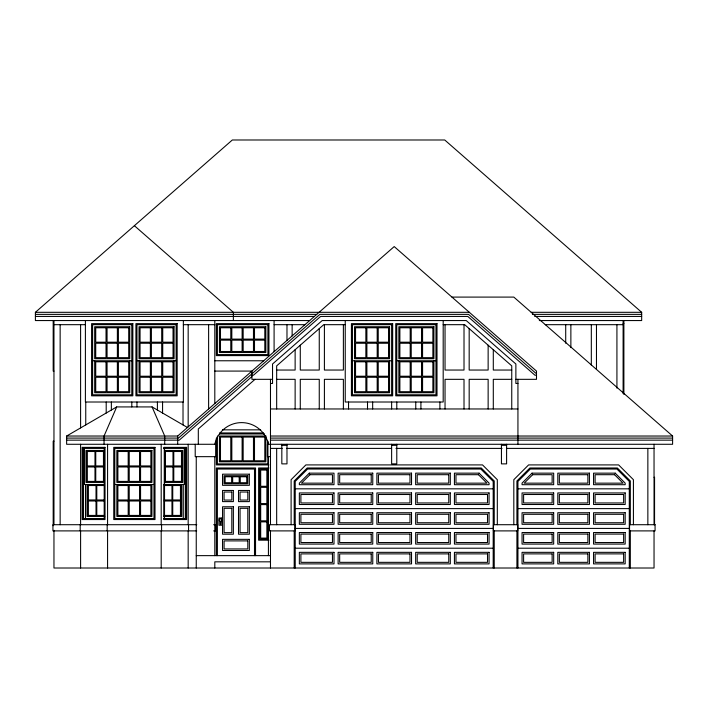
<?xml version="1.0" encoding="UTF-8"?>
<svg xmlns="http://www.w3.org/2000/svg" width="708" height="708" viewBox="0 0 708 708"><rect width="100%" height="100%" fill="white"/><g stroke="black" fill="none" stroke-linecap="round" stroke-linejoin="round"><path stroke-width="1.06" d="M187.443 427.49L152.07 406.923L116.696 406.923L104.049 436.031L104.049 444.279M309.661 320.556L35.4 320.556L35.4 312.308L232.33 139.989L444.73 139.989L641.669 312.308L641.669 320.556L539.301 320.556M195.213 444.279L195.213 456.66L215.834 456.66L215.834 444.279L66.632 444.279L66.632 436.031L177.69 436.031L394.214 246.579L536.496 371.081L536.496 379.329L515.875 379.329M251.924 373.815L178.46 438.093L66.632 438.093M251.924 376.559L179.239 440.155L66.632 440.155M255.022 379.329L198.311 428.951L198.311 444.279M66.632 436.031L116.696 406.923M451.952 297.094L513.813 297.094L672.6 436.031L672.6 444.279L267.394 444.279L267.394 456.66L270.483 456.66M35.4 312.308L469.333 312.308M531.195 312.308L641.669 312.308M35.4 314.37L316.733 314.37M532.398 314.37L641.669 314.37M35.4 316.432L314.379 316.432M534.699 316.432L641.669 316.432M623.111 323.644L623.881 323.644M53.958 324.68L85.403 324.68M183.354 324.68L214.807 324.68M274.093 324.68L304.953 324.68M345.239 324.68L323.742 324.68L276.669 365.868L276.669 408.967M443.19 324.68L464.687 324.68L511.751 365.868L511.751 408.967M545.266 324.68L623.111 324.68M92.624 360.77L131.803 360.77M136.963 360.77L176.142 360.77M214.807 360.77L263.712 360.77M352.451 360.77L391.63 360.77M396.79 360.77L435.969 360.77M276.669 370.045L295.13 370.045L295.13 349.717M511.751 370.045L493.299 370.045L493.299 349.717M53.958 371.081L53.189 371.081L53.189 320.556M214.807 371.081L251.924 371.081L251.924 379.329L272.545 379.329M251.924 373.143L252.703 373.143L319.866 314.37L468.554 314.37L535.726 373.143L536.496 373.143M251.924 375.205L253.473 375.205L320.644 316.432L467.784 316.432L534.947 375.205L536.496 375.205M276.669 379.329L295.13 379.329L295.13 408.967M511.751 379.329L493.299 379.329L493.299 408.967M270.483 383.453L272.545 383.453L272.545 363.992L322.193 320.556L466.236 320.556L515.875 363.992L515.875 383.453L517.937 383.453M270.483 408.967L517.937 408.967M222.445 429.844L260.659 429.844M219.639 432.942L263.456 432.942M219.577 433.969L264.615 433.969M270.483 436.031L672.6 436.031M270.483 438.093L672.6 438.093M270.483 440.155L672.6 440.155M53.958 441.19L53.189 441.19L53.189 525.734M281.828 445.314L286.979 445.314M391.63 445.314L396.79 445.314M501.441 445.314L506.601 445.314M163.76 447.376L186.62 447.376L186.62 519.548L163.76 519.548M163.504 448.403L185.337 448.403L185.337 518.521L163.566 518.521M270.483 448.403L282.191 448.403M286.616 448.403L391.559 448.403M395.976 448.403L502.034 448.403M506.45 448.403L654.042 448.403M104.235 450.465L86.004 450.465L86.004 482.431L104.235 482.431M164.53 450.465L182.761 450.465L182.761 482.431L164.53 482.431M268.934 464.908L216.356 464.908L216.356 438.093M268.934 467.997L258.624 467.997L258.624 540.169L268.934 540.169M654.042 477.28L654.555 477.28L654.555 524.708M104.226 484.493L84.464 484.493L84.464 448.403M114.793 484.493L153.972 484.493M163.504 484.493L184.301 484.493L184.301 448.403M104.492 485.529L96.792 485.529L96.792 499.963L104.492 499.963M164.274 485.529L171.973 485.529L171.973 499.963L164.274 499.963M295.227 488.821L493.193 488.821M517.937 488.821L629.297 488.821M104.492 500.99L96.792 500.99L96.792 515.424L104.492 515.424M164.274 500.99L171.973 500.99L171.973 515.424L164.274 515.424M295.227 508.618L493.193 508.618M517.937 508.618L629.297 508.618M104.749 516.459L87.031 516.459L87.031 484.493M163.504 516.459L181.735 516.459L181.735 484.493M196.78 524.708L52.932 524.708L52.932 530.894L196.691 530.894M213.657 524.708L215.834 524.708L215.834 530.894L213.657 530.894M295.227 528.416L493.193 528.416M517.937 528.416L629.297 528.416M295.227 548.213L493.193 548.213M517.937 548.213L629.297 548.213M196.249 555.638L270.483 555.638M270.483 561.825L214.807 561.825L214.807 568.011M134.378 225.693L233.366 312.308L233.366 320.556M152.07 406.923L164.716 436.031L164.716 444.279M654.042 444.279L654.042 524.708M654.042 530.894L654.042 568.011L53.958 568.011L53.958 530.283M647.855 448.403L647.855 524.708M633.421 524.708L633.421 479.697L618.633 464.908L528.602 464.908L513.813 479.697L513.813 524.708M630.324 524.708L630.324 480.971L617.349 467.997L529.885 467.997L516.911 480.971L516.911 524.708M630.324 530.894L630.324 568.011M629.297 568.011L629.297 481.405L616.925 469.032L530.31 469.032L517.937 481.405L517.937 568.011M623.881 320.556L623.881 394.409M623.111 320.556L623.111 393.595M616.925 324.68L616.925 388.126M596.472 324.68L596.472 369.532M591.322 324.68L591.322 365.151M570.869 324.68L570.869 347.619M565.71 324.68L565.71 343.212M517.937 379.329L517.937 444.279M516.911 530.894L516.911 568.011M506.601 444.279L506.601 463.873L501.441 463.873L501.441 444.279M497.317 524.708L497.317 479.697L482.529 464.908L305.891 464.908L291.103 479.697L291.103 524.708M494.228 524.708L494.228 480.971L481.245 467.997L307.175 467.997L294.201 480.971L294.201 524.708M494.228 530.894L494.228 568.011M493.193 568.011L493.193 481.405L480.82 469.032L307.599 469.032L295.227 481.405L295.227 568.011M488.139 345.203L488.139 370.045L469.174 370.045L469.174 328.609M488.139 408.967L488.139 379.329L469.174 379.329L469.174 408.967M464.014 324.68L464.014 370.045L445.04 370.045L445.04 324.68M464.014 408.967L464.014 379.329L445.04 379.329L445.04 408.967M443.19 320.556L443.19 402.011L345.239 402.011L345.239 320.556M439.889 402.011L439.889 408.967M433.907 360.77L433.907 392.728L398.852 392.728L398.852 360.77M420.915 402.011L420.915 408.967M415.764 402.011L415.764 408.967M396.79 402.011L396.79 408.967M396.79 444.279L396.79 463.873L391.63 463.873L391.63 444.279M391.63 402.011L391.63 408.967M389.568 360.77L389.568 392.728L354.513 392.728L354.513 360.77M372.665 402.011L372.665 408.967M367.505 402.011L367.505 408.967M348.54 402.011L348.54 408.967M343.38 324.68L343.38 370.045L324.406 370.045L324.406 324.68M343.38 408.967L343.38 379.329L324.406 379.329L324.406 408.967M319.255 328.609L319.255 370.045L300.281 370.045L300.281 345.203M319.255 408.967L319.255 379.329L300.281 379.329L300.281 408.967M294.201 530.894L294.201 568.011M292.139 324.68L292.139 335.893M286.979 324.68L286.979 340.406M286.979 444.279L286.979 463.873L281.828 463.873L281.828 444.279M276.669 448.403L276.669 524.708M274.093 320.556L274.093 351.681M270.483 379.329L270.483 524.708M270.483 530.894L270.483 568.011M268.421 456.66L268.421 555.638M267.907 441.19L267.907 463.873L217.383 463.873L217.383 436.031M255.535 555.638L255.535 467.997L216.356 467.997L216.356 555.638M254.499 555.638L254.499 469.032L217.383 469.032L217.383 555.638M214.807 320.556L214.807 403.56M214.807 456.403L214.807 555.638M208.621 324.68L208.621 408.967M196.249 456.66L196.249 568.011M188.558 524.708L188.558 530.894M188.169 324.68L188.169 426.862M188.169 444.279L188.169 524.708M188.169 530.894L188.169 568.011M186.107 447.376L186.107 519.548M183.354 320.556L183.354 402.011L85.403 402.011L85.403 320.556M183.275 484.493L183.275 518.521M183.018 402.011L183.018 424.915M182.248 450.465L182.248 482.431M181.221 484.493L181.221 516.459M177.69 436.031L177.69 444.279M174.079 360.77L174.079 392.728L139.025 392.728L139.025 360.77M165.044 450.465L165.044 482.431M164.53 448.403L164.53 518.521M164.274 447.376L164.274 519.548M164.017 484.493L164.017 516.459M162.566 402.011L162.566 413.029M161.583 524.708L161.583 530.894M161.194 444.279L161.194 524.708M161.194 530.894L161.194 568.011M157.406 402.011L157.406 410.029M151.91 484.493L151.91 516.459L116.855 516.459L116.855 484.493M136.963 402.011L136.963 406.923M131.803 402.011L131.803 406.923M129.741 360.77L129.741 392.728L94.686 392.728L94.686 360.77M111.36 402.011L111.36 410.029M107.572 444.279L107.572 524.708M107.572 530.894L107.572 568.011M107.182 524.708L107.182 530.894M106.2 402.011L106.2 413.029M104.492 447.376L104.492 519.548M103.722 450.465L103.722 482.431M87.544 484.493L87.544 516.459M86.518 450.465L86.518 482.431M85.748 402.011L85.748 424.915M85.491 484.493L85.491 518.521M82.659 447.376L82.659 519.548M80.597 324.68L80.597 427.915M80.597 444.279L80.597 524.708M80.597 530.894L80.597 568.011M80.199 524.708L80.199 530.894M60.145 324.68L60.145 524.708M53.958 320.556L53.958 524.708M214.807 444.279A27.417 27.417 0 0 1 268.421 444.279M219.445 519.3L219.232 520.398L219.958 521.247L221.073 521.212L221.746 520.309L221.454 519.23L220.436 518.778L219.445 519.3M309.308 473.156L299.351 483.113L299.351 484.697L333.999 484.697L333.999 473.156L309.308 473.156M309.954 474.696L301.493 483.157L332.45 483.157L332.45 474.696L309.954 474.696M532.018 473.156L522.062 483.113L522.062 484.697L553.683 484.697L553.683 473.156L532.018 473.156M532.664 474.696L524.203 483.157L552.134 483.157L552.134 474.696L532.664 474.696M132.839 323.644L91.597 323.644L91.597 395.825L132.839 395.825L132.839 323.644M177.168 323.644L135.927 323.644L135.927 395.825L177.168 395.825L177.168 323.644M268.934 323.644L216.356 323.644L216.356 355.611L268.934 355.611L268.934 323.644M392.666 323.644L351.425 323.644L351.425 395.825L392.666 395.825L392.666 323.644M437.004 323.644L395.754 323.644L395.754 395.825L437.004 395.825L437.004 323.644M131.803 324.68L92.624 324.68L92.624 394.79L131.803 394.79L131.803 324.68M176.142 324.68L136.963 324.68L136.963 394.79L176.142 394.79L176.142 324.68M267.907 324.68L217.383 324.68L217.383 354.584L267.907 354.584L267.907 324.68M391.63 324.68L352.451 324.68L352.451 394.79L391.63 394.79L391.63 324.68M435.969 324.68L396.79 324.68L396.79 394.79L435.969 394.79L435.969 324.68M129.741 326.742L94.686 326.742L94.686 358.708L129.741 358.708L129.741 326.742M174.079 326.742L139.025 326.742L139.025 358.708L174.079 358.708L174.079 326.742M265.845 326.742L219.445 326.742L219.445 352.522L265.845 352.522L265.845 326.742M389.568 326.742L354.513 326.742L354.513 358.708L389.568 358.708L389.568 326.742M433.907 326.742L398.852 326.742L398.852 358.708L433.907 358.708L433.907 326.742M106.032 327.769L95.722 327.769L95.722 342.203L106.032 342.203L106.032 327.769M117.369 327.769L107.058 327.769L107.058 342.203L117.369 342.203L117.369 327.769M128.714 327.769L118.404 327.769L118.404 342.203L128.714 342.203L128.714 327.769M150.362 327.769L140.051 327.769L140.051 342.203L150.362 342.203L150.362 327.769M161.707 327.769L151.397 327.769L151.397 342.203L161.707 342.203L161.707 327.769M173.044 327.769L162.734 327.769L162.734 342.203L173.044 342.203L173.044 327.769M230.79 327.769L220.48 327.769L220.48 339.114L230.79 339.114L230.79 327.769M242.127 327.769L231.817 327.769L231.817 339.114L242.127 339.114L242.127 327.769M253.473 327.769L243.163 327.769L243.163 339.114L253.473 339.114L253.473 327.769M264.81 327.769L254.499 327.769L254.499 339.114L264.81 339.114L264.81 327.769M365.859 327.769L355.549 327.769L355.549 342.203L365.859 342.203L365.859 327.769M377.196 327.769L366.886 327.769L366.886 342.203L377.196 342.203L377.196 327.769M388.542 327.769L378.231 327.769L378.231 342.203L388.542 342.203L388.542 327.769M410.197 327.769L399.878 327.769L399.878 342.203L410.197 342.203L410.197 327.769M421.534 327.769L411.224 327.769L411.224 342.203L421.534 342.203L421.534 327.769M432.88 327.769L422.57 327.769L422.57 342.203L432.88 342.203L432.88 327.769M230.79 340.141L220.48 340.141L220.48 351.487L230.79 351.487L230.79 340.141M242.127 340.141L231.817 340.141L231.817 351.487L242.127 351.487L242.127 340.141M253.473 340.141L243.163 340.141L243.163 351.487L253.473 351.487L253.473 340.141M264.81 340.141L254.499 340.141L254.499 351.487L264.81 351.487L264.81 340.141M106.032 343.238L95.722 343.238L95.722 357.673L106.032 357.673L106.032 343.238M117.369 343.238L107.058 343.238L107.058 357.673L117.369 357.673L117.369 343.238M128.714 343.238L118.404 343.238L118.404 357.673L128.714 357.673L128.714 343.238M150.362 343.238L140.051 343.238L140.051 357.673L150.362 357.673L150.362 343.238M161.707 343.238L151.397 343.238L151.397 357.673L161.707 357.673L161.707 343.238M173.044 343.238L162.734 343.238L162.734 357.673L173.044 357.673L173.044 343.238M365.859 343.238L355.549 343.238L355.549 357.673L365.859 357.673L365.859 343.238M377.196 343.238L366.886 343.238L366.886 357.673L377.196 357.673L377.196 343.238M388.542 343.238L378.231 343.238L378.231 357.673L388.542 357.673L388.542 343.238M410.197 343.238L399.878 343.238L399.878 357.673L410.197 357.673L410.197 343.238M421.534 343.238L411.224 343.238L411.224 357.673L421.534 357.673L421.534 343.238M432.88 343.238L422.57 343.238L422.57 357.673L432.88 357.673L432.88 343.238M106.032 361.797L95.722 361.797L95.722 376.231L106.032 376.231L106.032 361.797M117.369 361.797L107.058 361.797L107.058 376.231L117.369 376.231L117.369 361.797M128.714 361.797L118.404 361.797L118.404 376.231L128.714 376.231L128.714 361.797M150.362 361.797L140.051 361.797L140.051 376.231L150.362 376.231L150.362 361.797M161.707 361.797L151.397 361.797L151.397 376.231L161.707 376.231L161.707 361.797M173.044 361.797L162.734 361.797L162.734 376.231L173.044 376.231L173.044 361.797M365.859 361.797L355.549 361.797L355.549 376.231L365.859 376.231L365.859 361.797M377.196 361.797L366.886 361.797L366.886 376.231L377.196 376.231L377.196 361.797M388.542 361.797L378.231 361.797L378.231 376.231L388.542 376.231L388.542 361.797M410.197 361.797L399.878 361.797L399.878 376.231L410.197 376.231L410.197 361.797M421.534 361.797L411.224 361.797L411.224 376.231L421.534 376.231L421.534 361.797M432.88 361.797L422.57 361.797L422.57 376.231L432.88 376.231L432.88 361.797M106.032 377.267L95.722 377.267L95.722 391.701L106.032 391.701L106.032 377.267M117.369 377.267L107.058 377.267L107.058 391.701L117.369 391.701L117.369 377.267M128.714 377.267L118.404 377.267L118.404 391.701L128.714 391.701L128.714 377.267M150.362 377.267L140.051 377.267L140.051 391.701L150.362 391.701L150.362 377.267M161.707 377.267L151.397 377.267L151.397 391.701L161.707 391.701L161.707 377.267M173.044 377.267L162.734 377.267L162.734 391.701L173.044 391.701L173.044 377.267M365.859 377.267L355.549 377.267L355.549 391.701L365.859 391.701L365.859 377.267M377.196 377.267L366.886 377.267L366.886 391.701L377.196 391.701L377.196 377.267M388.542 377.267L378.231 377.267L378.231 391.701L388.542 391.701L388.542 377.267M410.197 377.267L399.878 377.267L399.878 391.701L410.197 391.701L410.197 377.267M421.534 377.267L411.224 377.267L411.224 391.701L421.534 391.701L421.534 377.267M432.88 377.267L422.57 377.267L422.57 391.701L432.88 391.701L432.88 377.267M265.845 436.031L219.445 436.031L219.445 461.811L265.845 461.811L265.845 436.031M230.79 437.066L220.48 437.066L220.48 460.784L230.79 460.784L230.79 437.066M242.127 437.066L231.817 437.066L231.817 460.784L242.127 460.784L242.127 437.066M253.473 437.066L243.163 437.066L243.163 460.784L253.473 460.784L253.473 437.066M264.81 437.066L254.499 437.066L254.499 460.784L264.81 460.784L264.81 437.066M105.005 447.376L82.146 447.376L82.146 519.548L105.005 519.548L105.005 447.376M155.008 447.376L113.758 447.376L113.758 519.548L155.008 519.548L155.008 447.376M104.235 448.403L83.429 448.403L83.429 518.521L104.235 518.521L104.235 448.403M153.972 448.403L114.793 448.403L114.793 518.521L153.972 518.521L153.972 448.403M151.91 450.465L116.855 450.465L116.855 482.431L151.91 482.431L151.91 450.465M94.987 451.5L87.288 451.5L87.288 465.935L94.987 465.935L94.987 451.5M103.465 451.5L95.757 451.5L95.757 465.935L103.465 465.935L103.465 451.5M128.192 451.5L117.882 451.5L117.882 465.935L128.192 465.935L128.192 451.5M139.538 451.5L129.228 451.5L129.228 465.935L139.538 465.935L139.538 451.5M150.884 451.5L140.565 451.5L140.565 465.935L150.884 465.935L150.884 451.5M173 451.5L165.3 451.5L165.3 465.935L173 465.935L173 451.5M181.478 451.5L173.779 451.5L173.779 465.935L181.478 465.935L181.478 451.5M94.987 466.97L87.288 466.97L87.288 481.405L94.987 481.405L94.987 466.97M103.465 466.97L95.757 466.97L95.757 481.405L103.465 481.405L103.465 466.97M128.192 466.97L117.882 466.97L117.882 481.405L128.192 481.405L128.192 466.97M139.538 466.97L129.228 466.97L129.228 481.405L139.538 481.405L139.538 466.97M150.884 466.97L140.565 466.97L140.565 481.405L150.884 481.405L150.884 466.97M173 466.97L165.3 466.97L165.3 481.405L173 481.405L173 466.97M181.478 466.97L173.779 466.97L173.779 481.405L181.478 481.405L181.478 466.97M267.907 469.032L259.659 469.032L259.659 539.142L267.907 539.142L267.907 469.032M266.872 470.059L260.686 470.059L260.686 486.299L266.872 486.299L266.872 470.059M372.762 473.156L338.123 473.156L338.123 484.697L372.762 484.697L372.762 473.156M411.534 473.156L376.886 473.156L376.886 484.697L411.534 484.697L411.534 473.156M450.306 473.156L415.658 473.156L415.658 484.697L450.306 484.697L450.306 473.156M479.112 473.156L454.43 473.156L454.43 484.697L489.069 484.697L489.069 483.113L479.112 473.156M589.428 473.156L557.807 473.156L557.807 484.697L589.428 484.697L589.428 473.156M615.217 473.156L593.552 473.156L593.552 484.697L625.173 484.697L625.173 483.113L615.217 473.156M249.349 474.183L222.542 474.183L222.542 485.316L249.349 485.316L249.349 474.183M371.222 474.696L339.672 474.696L339.672 483.157L371.222 483.157L371.222 474.696M409.985 474.696L378.435 474.696L378.435 483.157L409.985 483.157L409.985 474.696M448.757 474.696L417.207 474.696L417.207 483.157L448.757 483.157L448.757 474.696M478.475 474.696L455.97 474.696L455.97 483.157L486.927 483.157L478.475 474.696M587.879 474.696L559.355 474.696L559.355 483.157L587.879 483.157L587.879 474.696M614.571 474.696L595.101 474.696L595.101 483.157L623.031 483.157L614.571 474.696M247.8 475.732L224.082 475.732L224.082 483.776L247.8 483.776L247.8 475.732M231.649 476.758L225.117 476.758L225.117 482.741L231.649 482.741L231.649 476.758M239.207 476.758L232.675 476.758L232.675 482.741L239.207 482.741L239.207 476.758M246.765 476.758L240.242 476.758L240.242 482.741L246.765 482.741L246.765 476.758M96.023 485.529L88.314 485.529L88.314 499.963L96.023 499.963L96.023 485.529M128.192 485.529L117.882 485.529L117.882 499.963L128.192 499.963L128.192 485.529M139.538 485.529L129.228 485.529L129.228 499.963L139.538 499.963L139.538 485.529M150.884 485.529L140.565 485.529L140.565 499.963L150.884 499.963L150.884 485.529M180.452 485.529L172.743 485.529L172.743 499.963L180.452 499.963L180.452 485.529M266.872 487.334L260.686 487.334L260.686 503.565L266.872 503.565L266.872 487.334M233.366 490.476L222.542 490.476L222.542 501.609L233.366 501.609L233.366 490.476M249.349 490.476L238.516 490.476L238.516 501.609L249.349 501.609L249.349 490.476M231.817 492.025L224.082 492.025L224.082 500.06L231.817 500.06L231.817 492.025M247.8 492.025L240.065 492.025L240.065 500.06L247.8 500.06L247.8 492.025M333.999 492.945L299.351 492.945L299.351 504.494L333.999 504.494L333.999 492.945M372.762 492.945L338.123 492.945L338.123 504.494L372.762 504.494L372.762 492.945M411.534 492.945L376.886 492.945L376.886 504.494L411.534 504.494L411.534 492.945M450.306 492.945L415.658 492.945L415.658 504.494L450.306 504.494L450.306 492.945M489.069 492.945L454.43 492.945L454.43 504.494L489.069 504.494L489.069 492.945M553.683 492.945L522.062 492.945L522.062 504.494L553.683 504.494L553.683 492.945M589.428 492.945L557.807 492.945L557.807 504.494L589.428 504.494L589.428 492.945M625.173 492.945L593.552 492.945L593.552 504.494L625.173 504.494L625.173 492.945M332.45 494.494L300.9 494.494L300.9 502.954L332.45 502.954L332.45 494.494M371.222 494.494L339.672 494.494L339.672 502.954L371.222 502.954L371.222 494.494M409.985 494.494L378.435 494.494L378.435 502.954L409.985 502.954L409.985 494.494M448.757 494.494L417.207 494.494L417.207 502.954L448.757 502.954L448.757 494.494M487.52 494.494L455.97 494.494L455.97 502.954L487.52 502.954L487.52 494.494M552.134 494.494L523.61 494.494L523.61 502.954L552.134 502.954L552.134 494.494M587.879 494.494L559.355 494.494L559.355 502.954L587.879 502.954L587.879 494.494M623.624 494.494L595.101 494.494L595.101 502.954L623.624 502.954L623.624 494.494M96.023 500.99L88.314 500.99L88.314 515.424L96.023 515.424L96.023 500.99M128.192 500.99L117.882 500.99L117.882 515.424L128.192 515.424L128.192 500.99M139.538 500.99L129.228 500.99L129.228 515.424L139.538 515.424L139.538 500.99M150.884 500.99L140.565 500.99L140.565 515.424L150.884 515.424L150.884 500.99M180.452 500.99L172.743 500.99L172.743 515.424L180.452 515.424L180.452 500.99M266.872 504.6L260.686 504.6L260.686 520.84L266.872 520.84L266.872 504.6M233.366 506.769L222.542 506.769L222.542 534.195L233.366 534.195L233.366 506.769M249.349 506.769L238.516 506.769L238.516 534.195L249.349 534.195L249.349 506.769M231.817 508.309L224.082 508.309L224.082 532.646L231.817 532.646L231.817 508.309M247.8 508.309L240.065 508.309L240.065 532.646L247.8 532.646L247.8 508.309M333.999 512.742L299.351 512.742L299.351 524.292L333.999 524.292L333.999 512.742M372.762 512.742L338.123 512.742L338.123 524.292L372.762 524.292L372.762 512.742M411.534 512.742L376.886 512.742L376.886 524.292L411.534 524.292L411.534 512.742M450.306 512.742L415.658 512.742L415.658 524.292L450.306 524.292L450.306 512.742M489.069 512.742L454.43 512.742L454.43 524.292L489.069 524.292L489.069 512.742M553.683 512.742L522.062 512.742L522.062 524.292L553.683 524.292L553.683 512.742M589.428 512.742L557.807 512.742L557.807 524.292L589.428 524.292L589.428 512.742M625.173 512.742L593.552 512.742L593.552 524.292L625.173 524.292L625.173 512.742M332.45 514.291L300.9 514.291L300.9 522.743L332.45 522.743L332.45 514.291M371.222 514.291L339.672 514.291L339.672 522.743L371.222 522.743L371.222 514.291M409.985 514.291L378.435 514.291L378.435 522.743L409.985 522.743L409.985 514.291M448.757 514.291L417.207 514.291L417.207 522.743L448.757 522.743L448.757 514.291M487.52 514.291L455.97 514.291L455.97 522.743L487.52 522.743L487.52 514.291M552.134 514.291L523.61 514.291L523.61 522.743L552.134 522.743L552.134 514.291M587.879 514.291L559.355 514.291L559.355 522.743L587.879 522.743L587.879 514.291M623.624 514.291L595.101 514.291L595.101 522.743L623.624 522.743L623.624 514.291M222.02 518.008L218.931 518.008L218.931 525.221L222.02 525.221L222.02 518.008M266.872 521.867L260.686 521.867L260.686 538.107L266.872 538.107L266.872 521.867M220.737 522.132L220.215 522.132L220.215 524.194L220.737 524.194L220.737 522.132M294.971 524.708L269.456 524.708L269.456 530.894L294.971 530.894L294.971 524.708M517.681 524.708L493.449 524.708L493.449 530.894L517.681 530.894L517.681 524.708M655.068 524.708L629.554 524.708L629.554 530.894L655.068 530.894L655.068 524.708M333.999 532.54L299.351 532.54L299.351 544.089L333.999 544.089L333.999 532.54M372.762 532.54L338.123 532.54L338.123 544.089L372.762 544.089L372.762 532.54M411.534 532.54L376.886 532.54L376.886 544.089L411.534 544.089L411.534 532.54M450.306 532.54L415.658 532.54L415.658 544.089L450.306 544.089L450.306 532.54M489.069 532.54L454.43 532.54L454.43 544.089L489.069 544.089L489.069 532.54M553.683 532.54L522.062 532.54L522.062 544.089L553.683 544.089L553.683 532.54M589.428 532.54L557.807 532.54L557.807 544.089L589.428 544.089L589.428 532.54M625.173 532.54L593.552 532.54L593.552 544.089L625.173 544.089L625.173 532.54M332.45 534.089L300.9 534.089L300.9 542.54L332.45 542.54L332.45 534.089M371.222 534.089L339.672 534.089L339.672 542.54L371.222 542.54L371.222 534.089M409.985 534.089L378.435 534.089L378.435 542.54L409.985 542.54L409.985 534.089M448.757 534.089L417.207 534.089L417.207 542.54L448.757 542.54L448.757 534.089M487.52 534.089L455.97 534.089L455.97 542.54L487.52 542.54L487.52 534.089M552.134 534.089L523.61 534.089L523.61 542.54L552.134 542.54L552.134 534.089M587.879 534.089L559.355 534.089L559.355 542.54L587.879 542.54L587.879 534.089M623.624 534.089L595.101 534.089L595.101 542.54L623.624 542.54L623.624 534.089M249.349 539.346L222.542 539.346L222.542 550.479L249.349 550.479L249.349 539.346M247.8 540.894L224.082 540.894L224.082 548.939L247.8 548.939L247.8 540.894M333.999 552.337L299.351 552.337L299.351 563.887L333.999 563.887L333.999 552.337M372.762 552.337L338.123 552.337L338.123 563.887L372.762 563.887L372.762 552.337M411.534 552.337L376.886 552.337L376.886 563.887L411.534 563.887L411.534 552.337M450.306 552.337L415.658 552.337L415.658 563.887L450.306 563.887L450.306 552.337M489.069 552.337L454.43 552.337L454.43 563.887L489.069 563.887L489.069 552.337M553.683 552.337L522.062 552.337L522.062 563.887L553.683 563.887L553.683 552.337M589.428 552.337L557.807 552.337L557.807 563.887L589.428 563.887L589.428 552.337M625.173 552.337L593.552 552.337L593.552 563.887L625.173 563.887L625.173 552.337M332.45 553.886L300.9 553.886L300.9 562.338L332.45 562.338L332.45 553.886M371.222 553.886L339.672 553.886L339.672 562.338L371.222 562.338L371.222 553.886M409.985 553.886L378.435 553.886L378.435 562.338L409.985 562.338L409.985 553.886M448.757 553.886L417.207 553.886L417.207 562.338L448.757 562.338L448.757 553.886M487.52 553.886L455.97 553.886L455.97 562.338L487.52 562.338L487.52 553.886M552.134 553.886L523.61 553.886L523.61 562.338L552.134 562.338L552.134 553.886M587.879 553.886L559.355 553.886L559.355 562.338L587.879 562.338L587.879 553.886M623.624 553.886L595.101 553.886L595.101 562.338L623.624 562.338L623.624 553.886"/></g></svg>
